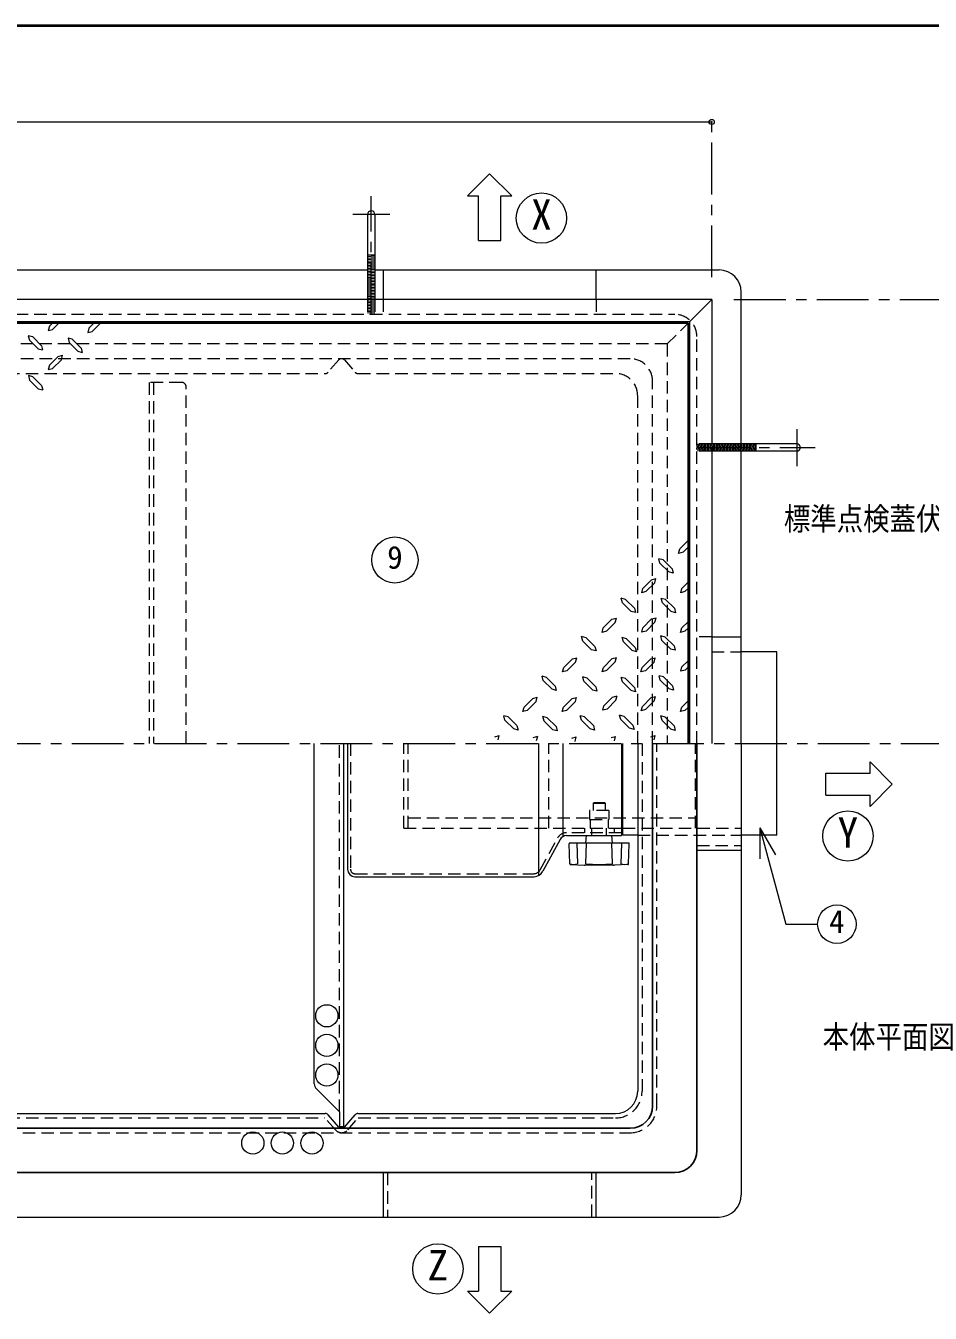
# Model space of a CAD drawing. Units: millimetres at full size, sheet at 1:7; details may follow other scales. Extents: x -1472 to 1363, y -987 to 980.
# Drawn here: x -207 to 404, y 110 to 980 of the extents above; entities that cross this region are included whole.
import ezdxf
from ezdxf.enums import TextEntityAlignment as Align

# ---------------------------------------------------------------- set-up
doc = ezdxf.new("R2010")
doc.units = ezdxf.units.MM
doc.header["$LTSCALE"] = 7
doc.header["$PDMODE"] = 32
doc.header["$PDSIZE"] = 3.5
doc.linetypes.add('CHAIN1', pattern=[8, 5, -1, 1, -1])
doc.linetypes.add('DASHED1', pattern=[1.8, 1.2, -0.6])
doc.layers.add('0-0____1', color=4, linetype='Continuous', lineweight=9)
doc.styles.add('ＭＳ ゴシック', font='')
doc.styles.get('ＭＳ ゴシック').set_extended_font_data('MS Gothic')

msp = doc.modelspace()

# ---------------------------------------------------------------- linework, layer by layer
at = {"layer": '0-0____1', "color": 1, "lineweight": 40}
msp.add_line((1363.499, 979.62), (-1471.501, 979.62), dxfattribs=at)
at = {"layer": '0-0____1'}
for p, q in [((-844.001, 914.62), (255.999, 914.62)), ((105.999, 879.62), (120.999, 864.62)), ((98.499, 834.62), (98.499, 864.62)), ((113.499, 864.62), (120.999, 864.62)), ((28.499, 824.519), (23.499, 824.519)), ((23.499, 823.648), (28.499, 824.057)), ((23.499, 822.645), (28.499, 823.054)), ((23.499, 821.642), (28.499, 822.05)), ((23.499, 820.638), (28.499, 821.047)), ((23.499, 819.635), (28.499, 820.044)), ((23.499, 818.632), (28.499, 819.04)), ((23.499, 817.628), (28.499, 818.037)), ((-611.501, 814.62), (23.499, 814.62)), ((23.499, 816.625), (28.499, 817.034)), ((23.499, 815.622), (28.499, 816.03)), ((23.499, 814.618), (28.499, 815.027)), ((23.499, 813.615), (28.499, 814.024)), ((23.499, 812.612), (28.499, 813.02)), ((23.499, 811.608), (28.499, 812.017)), ((23.499, 810.605), (28.499, 811.014)), ((23.499, 809.602), (28.499, 810.01)), ((28.499, 814.62), (260.999, 814.62)), ((33.999, 814.62), (33.999, 794.62)), ((177.999, 794.62), (177.999, 814.62)), ((23.499, 808.598), (28.499, 809.007)), ((23.499, 807.595), (28.499, 808.004)), ((23.499, 806.592), (28.499, 807)), ((23.499, 805.588), (28.499, 805.997)), ((23.499, 804.585), (28.499, 804.994)), ((23.499, 803.582), (28.499, 803.99)), ((23.499, 802.578), (28.499, 802.987)), ((23.499, 801.575), (28.499, 801.984)), ((23.499, 800.572), (28.499, 800.98)), ((23.499, 799.568), (28.499, 799.977)), ((23.499, 798.565), (28.499, 798.974)), ((23.499, 797.562), (28.499, 797.97)), ((23.499, 796.559), (28.499, 796.967)), ((23.499, 795.555), (28.499, 795.964)), ((24.332, 794.62), (28.499, 794.96)), ((275.999, 697.12), (275.999, 799.62)), ((-185.017, 778.62), (-189.236, 774.401)), ((-161.298, 778.62), (-164.673, 775.245)), ((-156.851, 778.62), (-162.517, 773.089)), ((-198.986, 761.276), (-204.798, 767.182)), ((-178.829, 768.589), (-178.079, 765.589)), ((-175.923, 767.839), (-178.829, 768.589)), ((-169.923, 761.839), (-175.923, 767.839)), ((-198.986, 761.276), (-195.986, 760.526)), ((-196.736, 763.432), (-195.986, 760.526)), ((-185.486, 756.214), (-182.579, 756.964)), ((-183.329, 753.964), (-182.579, 756.964)), ((-172.173, 759.682), (-178.079, 765.589)), ((-172.173, 759.682), (-169.173, 758.932)), ((-169.923, 761.839), (-169.173, 758.932)), ((-185.486, 756.214), (-191.392, 750.214)), ((-183.329, 753.964), (-189.236, 748.057)), ((-205.548, 743.182), (-204.798, 740.182)), ((-202.642, 742.432), (-205.548, 743.182)), ((-198.892, 734.276), (-204.798, 740.182)), ((-196.736, 736.432), (-202.642, 742.432)), ((-198.892, 734.276), (-195.892, 733.526)), ((-196.736, 736.432), (-195.892, 733.526)), ((255.999, 692.953), (256.339, 697.12)), ((256.934, 692.12), (257.342, 697.12)), ((257.937, 692.12), (258.346, 697.12)), ((258.941, 692.12), (259.349, 697.12)), ((259.944, 692.12), (260.352, 697.12)), ((260.947, 692.12), (261.356, 697.12)), ((261.951, 692.12), (262.359, 697.12)), ((262.954, 692.12), (263.362, 697.12)), ((263.957, 692.12), (264.366, 697.12)), ((264.961, 692.12), (265.369, 697.12)), ((265.964, 692.12), (266.372, 697.12)), ((266.967, 692.12), (267.376, 697.12)), ((267.971, 692.12), (268.379, 697.12)), ((268.974, 692.12), (269.382, 697.12)), ((269.977, 692.12), (270.386, 697.12)), ((270.981, 692.12), (271.389, 697.12)), ((271.984, 692.12), (272.392, 697.12)), ((272.987, 692.12), (273.396, 697.12)), ((273.991, 692.12), (274.399, 697.12)), ((274.994, 692.12), (275.402, 697.12)), ((275.997, 692.12), (276.406, 697.12)), ((277.001, 692.12), (277.409, 697.12)), ((278.004, 692.12), (278.412, 697.12)), ((279.007, 692.12), (279.416, 697.12)), ((280.011, 692.12), (280.419, 697.12)), ((281.014, 692.12), (281.422, 697.12)), ((282.017, 692.12), (282.426, 697.12)), ((283.021, 692.12), (283.429, 697.12)), ((284.024, 692.12), (284.432, 697.12)), ((285.027, 692.12), (285.436, 697.12)), ((285.897, 697.12), (285.897, 692.12)), ((275.999, 494.62), (275.999, 692.12)), ((239.999, 631.77), (234.467, 626.104)), ((239.999, 627.323), (236.624, 623.948)), ((221.061, 616.448), (220.311, 619.448)), ((223.217, 618.698), (220.311, 619.448)), ((223.217, 618.698), (229.217, 612.698)), ((221.061, 616.448), (226.967, 610.542)), ((229.967, 609.792), (226.967, 610.542)), ((229.217, 612.698), (229.967, 609.792)), ((215.342, 605.292), (209.436, 599.386)), ((217.592, 603.136), (211.592, 597.229)), ((215.342, 605.292), (218.342, 606.042)), ((217.592, 603.136), (218.342, 606.042)), ((239.999, 603.604), (235.78, 599.386)), ((197.811, 591.886), (194.905, 592.729)), ((195.655, 589.729), (194.905, 592.729)), ((197.811, 591.886), (203.811, 585.979)), ((222.655, 589.636), (221.905, 592.636)), ((224.811, 591.886), (221.905, 592.636)), ((195.655, 589.729), (201.561, 583.823)), ((204.561, 583.073), (201.561, 583.823)), ((203.811, 585.979), (204.561, 583.073)), ((222.655, 589.636), (228.561, 583.823)), ((188.624, 578.573), (182.717, 572.667)), ((190.78, 576.417), (184.874, 570.417)), ((188.624, 578.573), (191.624, 579.323)), ((190.78, 576.417), (191.624, 579.323)), ((215.436, 578.761), (209.53, 572.854)), ((217.592, 576.604), (211.686, 570.604)), ((215.436, 578.761), (218.436, 579.511)), ((217.592, 576.604), (218.436, 579.511)), ((239.999, 576.886), (235.78, 572.667)), ((168.936, 563.854), (168.092, 566.854)), ((171.092, 566.011), (168.092, 566.854)), ((181.967, 569.667), (182.717, 572.667)), ((184.874, 570.417), (181.967, 569.667)), ((196.311, 563.292), (195.467, 566.292)), ((198.467, 565.448), (195.467, 566.292)), ((208.78, 569.854), (209.53, 572.854)), ((211.686, 570.604), (208.78, 569.854)), ((224.53, 566.479), (221.624, 567.323)), ((222.374, 564.323), (221.624, 567.323)), ((224.53, 566.479), (230.53, 560.573)), ((234.936, 569.667), (235.78, 572.667)), ((237.936, 570.417), (234.936, 569.667)), ((239.999, 572.479), (237.936, 570.417)), ((255.999, 566.62), (275.999, 566.62)), ((168.936, 563.854), (174.842, 557.948)), ((196.311, 563.292), (202.217, 557.386)), ((198.467, 565.448), (204.374, 559.542)), ((205.217, 556.636), (202.217, 557.386)), ((204.374, 559.542), (205.217, 556.636)), ((222.374, 564.323), (228.28, 558.417)), ((161.905, 551.761), (155.999, 545.948)), ((164.061, 549.604), (158.155, 543.698)), ((161.905, 551.761), (164.905, 552.604)), ((164.061, 549.604), (164.905, 552.604)), ((188.717, 551.948), (182.811, 546.042)), ((190.874, 549.792), (184.967, 543.886)), ((188.717, 551.948), (191.717, 552.792)), ((190.874, 549.792), (191.717, 552.792)), ((214.874, 551.761), (209.061, 545.948)), ((217.124, 549.604), (211.217, 543.698)), ((214.874, 551.761), (217.874, 552.604)), ((217.124, 549.604), (217.874, 552.604)), ((239.999, 550.477), (235.874, 546.511)), ((144.374, 539.292), (141.374, 540.136)), ((142.217, 537.136), (141.374, 540.136)), ((155.155, 542.948), (155.999, 545.948)), ((158.155, 543.698), (155.155, 542.948)), ((169.686, 536.667), (168.842, 539.667)), ((171.842, 538.823), (168.842, 539.667)), ((181.967, 543.042), (182.811, 546.042)), ((184.967, 543.886), (181.967, 543.042)), ((208.217, 542.948), (209.061, 545.948)), ((211.217, 543.698), (208.217, 542.948)), ((223.405, 539.667), (220.499, 540.417)), ((221.249, 537.417), (220.499, 540.417)), ((223.405, 539.667), (229.405, 533.667)), ((235.124, 543.511), (235.874, 546.511)), ((238.03, 544.261), (235.124, 543.511)), ((239.999, 546.229), (238.03, 544.261)), ((142.217, 537.136), (148.124, 531.229)), ((144.374, 539.292), (150.28, 533.386)), ((169.686, 536.667), (175.592, 530.761)), ((171.842, 538.823), (177.749, 532.917)), ((197.811, 538.448), (194.905, 539.198)), ((195.655, 536.198), (194.905, 539.198)), ((195.655, 536.198), (201.561, 530.386)), ((197.811, 538.448), (203.811, 532.542)), ((203.811, 532.542), (204.561, 529.542)), ((221.249, 537.417), (227.155, 531.511)), ((230.155, 530.761), (227.155, 531.511)), ((229.405, 533.667), (230.155, 530.761)), ((135.092, 525.042), (129.28, 519.136)), ((137.342, 522.886), (131.436, 516.979)), ((135.092, 525.042), (138.092, 525.886)), ((137.342, 522.886), (138.092, 525.886)), ((161.717, 525.042), (155.811, 519.136)), ((163.967, 522.886), (157.967, 516.886)), ((161.717, 525.042), (164.717, 525.792)), ((163.967, 522.886), (164.717, 525.792)), ((189.092, 525.979), (183.186, 520.073)), ((191.249, 523.823), (185.342, 517.823)), ((189.092, 525.979), (192.092, 526.729)), ((191.249, 523.823), (192.092, 526.729)), ((204.561, 529.542), (201.561, 530.386)), ((215.061, 525.604), (209.155, 519.698)), ((217.217, 523.448), (211.311, 517.542)), ((215.061, 525.604), (218.061, 526.448)), ((217.217, 523.448), (218.061, 526.448)), ((239.999, 523.354), (235.78, 519.136)), ((118.499, 512.573), (115.499, 513.323)), ((116.342, 510.323), (115.499, 513.323)), ((128.436, 516.136), (129.28, 519.136)), ((131.436, 516.979), (128.436, 516.136)), ((155.061, 516.136), (155.811, 519.136)), ((157.967, 516.886), (155.061, 516.136)), ((167.999, 510.323), (167.249, 513.323)), ((170.155, 512.573), (167.249, 513.323)), ((182.342, 517.073), (183.186, 520.073)), ((185.342, 517.823), (182.342, 517.073)), ((196.78, 512.948), (193.78, 513.792)), ((194.624, 510.792), (193.78, 513.792)), ((208.405, 516.698), (209.155, 519.698)), ((211.311, 517.542), (208.405, 516.698)), ((234.936, 516.136), (235.78, 519.136)), ((237.936, 516.979), (234.936, 516.136)), ((239.999, 519.042), (237.936, 516.979)), ((116.342, 510.323), (122.249, 504.511)), ((118.499, 512.573), (124.405, 506.667)), ((124.405, 506.667), (125.249, 503.667)), ((142.78, 509.761), (142.03, 512.761)), ((144.936, 512.011), (142.03, 512.761)), ((142.78, 509.761), (148.686, 503.948)), ((144.936, 512.011), (150.936, 506.104)), ((150.936, 506.104), (151.686, 503.104)), ((167.999, 510.323), (173.905, 504.511)), ((170.155, 512.573), (176.155, 506.667)), ((176.155, 506.667), (176.905, 503.667)), ((194.624, 510.792), (200.53, 504.886)), ((196.78, 512.948), (202.686, 507.042)), ((224.624, 512.386), (221.717, 513.229)), ((222.467, 510.229), (221.717, 513.229)), ((222.467, 510.229), (228.374, 504.323)), ((224.624, 512.386), (230.624, 506.479)), ((230.624, 506.479), (231.374, 503.479)), ((109.499, 499.167), (112.499, 500.011)), ((111.749, 497.011), (112.499, 500.011)), ((125.249, 503.667), (122.249, 504.511)), ((135.467, 498.698), (138.467, 499.542)), ((137.717, 496.542), (138.467, 499.542)), ((151.686, 503.104), (148.686, 503.948)), ((161.436, 498.323), (164.436, 499.073)), ((163.686, 496.073), (164.436, 499.073)), ((176.905, 503.667), (173.905, 504.511)), ((188.061, 498.604), (191.061, 499.448)), ((190.311, 496.448), (191.061, 499.448)), ((214.874, 499.167), (217.874, 500.011)), ((217.124, 497.011), (217.874, 500.011)), ((231.374, 503.479), (228.374, 504.323)), ((139.302, 405.604), (139.302, 494.62)), ((155.414, 494.62), (155.414, 431.644)), ((362.999, 474.62), (362.999, 482.12)), ((377.999, 467.12), (362.999, 482.12)), ((332.999, 459.62), (362.999, 459.62)), ((195.999, 437.345), (194.999, 437.345)), ((98.499, 154.62), (98.499, 124.62)), ((105.999, 109.62), (120.999, 124.62)), ((113.499, 124.62), (120.999, 124.62))]:
    msp.add_line(p, q, dxfattribs=at)
at = {"layer": '0-0____1', "linetype": 'CHAIN1'}
for p, q in [((255.999, 809.62), (255.999, 914.62)), ((25.999, 784.62), (25.999, 864.519)), ((38.499, 852.019), (13.499, 852.019)), ((270.999, 794.62), (514.332, 794.62)), ((313.397, 707.12), (313.397, 682.12)), ((245.999, 694.62), (325.897, 694.62)), ((-1016.335, 494.62), (514.332, 494.62))]:
    msp.add_line(p, q, dxfattribs=at)
at = {"layer": '0-0____1', "color": 7, "lineweight": 18}
for p, q in [((23.499, 852.019), (23.499, 794.62)), ((28.499, 852.019), (28.499, 794.62)), ((255.999, 794.62), (-844.001, 794.62)), ((240.999, 779.62), (255.999, 794.62)), ((255.999, 794.62), (255.999, 494.62)), ((240.999, 779.62), (-829.001, 779.62)), ((240.999, 779.62), (240.999, 494.62)), ((313.397, 697.12), (255.999, 697.12)), ((313.397, 692.12), (255.999, 692.12)), ((299.999, 556.62), (275.999, 556.62)), ((299.999, 432.62), (299.999, 556.62)), ((-12.501, 264.691), (-12.501, 494.62)), ((7.499, 235.62), (7.499, 494.62)), ((9.999, 494.62), (9.999, 409.629)), ((194.999, 494.62), (194.999, 432.345)), ((195.999, 432.62), (195.999, 494.62)), ((205.999, 494.62), (205.999, 259.62)), ((275.999, 494.62), (275.999, 189.62)), ((288.585, 437.613), (299.085, 419.427)), ((288.585, 437.613), (288.585, 416.613)), ((153.577, 429.739), (141.865, 408.266)), ((157.967, 432.345), (194.999, 432.345)), ((160.131, 413.279), (159.647, 426.827)), ((199.85, 427.345), (160.147, 427.345)), ((164.876, 427.345), (165.376, 413.345)), ((170.999, 427.345), (171.499, 432.345)), ((171.009, 413.345), (171.509, 427.345)), ((188.988, 413.345), (188.488, 427.345)), ((188.999, 427.345), (188.499, 432.345)), ((195.122, 427.345), (194.622, 413.345)), ((205.999, 432.62), (195.999, 432.62)), ((199.866, 413.279), (200.35, 426.827)), ((299.999, 432.62), (275.999, 432.62)), ((245.999, 422.62), (275.999, 422.62)), ((160.607, 412.798), (169.758, 412.356)), ((189.758, 412.345), (170.24, 412.345)), ((199.39, 412.798), (190.239, 412.356)), ((14.999, 404.629), (136.108, 404.629)), ((-282.966, 244.62), (-5.037, 244.62)), ((4.119, 235.471), (-3.157, 243.768)), ((7.878, 235.471), (15.155, 243.768)), ((17.034, 244.62), (190.999, 244.62)), ((7.499, 235.62), (4.499, 235.62)), ((33.999, 204.62), (33.999, 174.62)), ((177.999, 174.62), (177.999, 204.62)), ((-849.001, 174.62), (260.999, 174.62))]:
    msp.add_line(p, q, dxfattribs=at)
at = {"layer": '0-0____1', "linetype": 'DASHED1'}
for p, q in [((23.499, 794.62), (23.499, 784.62)), ((23.499, 794.552), (24.332, 794.62)), ((23.499, 793.549), (28.499, 793.957)), ((23.499, 792.545), (28.499, 792.954)), ((23.499, 791.542), (28.499, 791.95)), ((28.499, 794.62), (28.499, 784.62)), ((33.999, 794.62), (33.999, 784.62)), ((177.999, 794.62), (177.999, 784.62)), ((-819.001, 784.62), (230.999, 784.62)), ((23.499, 790.539), (28.499, 790.947)), ((23.499, 789.535), (28.499, 789.944)), ((23.499, 788.532), (28.499, 788.94)), ((23.499, 787.529), (28.499, 787.937)), ((23.499, 786.525), (28.499, 786.934)), ((23.499, 785.522), (28.499, 785.93)), ((24.739, 784.62), (28.499, 784.927)), ((225.999, 764.62), (239.999, 778.62)), ((245.999, 494.62), (245.999, 769.62)), ((225.999, 764.62), (-515.922, 764.62)), ((225.999, 764.62), (225.999, 494.62)), ((200.999, 754.62), (-517.189, 754.62)), ((4.119, 753.768), (-3.157, 745.471)), ((7.878, 753.768), (15.155, 745.471)), ((-282.966, 744.62), (-5.037, 744.62)), ((17.034, 744.62), (190.999, 744.62)), ((215.999, 494.62), (215.999, 739.62)), ((-121.001, 738.62), (-121.001, 494.62)), ((205.999, 494.62), (205.999, 729.62)), ((245.999, 693.361), (246.306, 697.12)), ((255.999, 697.12), (245.999, 697.12)), ((246.901, 692.12), (247.309, 697.12)), ((247.904, 692.12), (248.312, 697.12)), ((248.907, 692.12), (249.316, 697.12)), ((249.911, 692.12), (250.319, 697.12)), ((250.914, 692.12), (251.322, 697.12)), ((251.917, 692.12), (252.326, 697.12)), ((252.921, 692.12), (253.329, 697.12)), ((253.924, 692.12), (254.332, 697.12)), ((254.927, 692.12), (255.336, 697.12)), ((255.999, 692.12), (245.999, 692.12)), ((255.931, 692.12), (255.999, 692.953)), ((255.999, 566.62), (245.999, 566.62)), ((255.999, 556.62), (275.999, 556.62)), ((4.499, 245.62), (4.499, 494.62)), ((11.999, 494.62), (11.999, 409.629)), ((47.999, 437.345), (47.999, 494.62)), ((50.999, 437.345), (50.999, 494.62)), ((145.999, 437.345), (145.999, 494.62)), ((244.999, 437.345), (244.999, 494.62)), ((175.999, 454.345), (176.499, 454.845)), ((175.999, 454.345), (183.999, 454.345)), ((175.999, 454.345), (175.999, 449.345)), ((176.499, 454.845), (183.499, 454.845)), ((183.499, 454.845), (183.999, 454.345)), ((183.999, 454.345), (183.999, 449.345)), ((50.999, 444.345), (244.999, 444.345)), ((173.499, 449.345), (173.499, 443.345)), ((186.499, 449.345), (173.499, 449.345)), ((186.499, 449.345), (186.499, 443.345)), ((47.999, 437.345), (194.999, 437.345)), ((169.999, 437.345), (169.999, 434.345)), ((173.499, 443.345), (186.499, 443.345)), ((173.999, 443.345), (173.999, 437.345)), ((174.999, 432.345), (174.999, 437.345)), ((184.999, 432.345), (184.999, 437.345)), ((185.999, 443.345), (185.999, 437.345)), ((189.999, 437.345), (189.999, 434.345)), ((195.999, 437.345), (275.999, 437.345)), ((140.109, 409.224), (151.822, 430.697)), ((194.999, 434.345), (157.967, 434.345)), ((205.999, 432.62), (275.999, 432.62)), ((245.999, 425.62), (275.999, 425.62)), ((14.999, 406.629), (136.048, 406.629)), ((36.999, 204.62), (36.999, 174.62)), ((174.999, 174.62), (174.999, 204.62))]:
    msp.add_line(p, q, dxfattribs=at)
at = {"layer": '0-0____1', "color": 5, "lineweight": 25}
for p, q in [((239.999, 778.62), (-514.248, 778.62)), ((239.999, 494.62), (239.999, 778.62)), ((215.999, 249.62), (215.999, 494.62)), ((245.999, 494.62), (245.999, 219.62)), ((-789.001, 234.62), (200.999, 234.62)), ((-819.001, 204.62), (230.999, 204.62))]:
    msp.add_line(p, q, dxfattribs=at)
at = {"layer": '0-0____1', "color": 7, "linetype": 'DASHED1', "lineweight": 18}
for p, q in [((-124.001, 738.62), (-124.001, 494.62)), ((-102.001, 738.62), (-124.001, 738.62)), ((-99.001, 494.62), (-99.001, 735.62)), ((208.999, 494.62), (208.999, 259.62)), ((218.999, 249.62), (218.999, 494.62)), ((-282.739, 241.62), (-5.263, 241.62)), ((1.864, 233.493), (-5.263, 241.62)), ((10.134, 233.493), (17.261, 241.62)), ((17.261, 241.62), (190.999, 241.62)), ((-789.001, 231.62), (200.999, 231.62))]:
    msp.add_line(p, q, dxfattribs=at)
at = {"layer": '0-0____1'}
for points in [[(105.999, 879.62), (90.999, 864.62), (98.499, 864.62)], [(98.499, 834.62), (113.499, 834.62), (113.499, 864.62)], [(-189.329, 778.62), (-191.392, 776.557), (-192.236, 773.651), (-189.236, 774.401)], [(-164.673, 775.245), (-165.517, 772.245), (-162.517, 773.089)], [(-196.736, 763.432), (-202.642, 769.432), (-205.642, 770.182), (-204.798, 767.182)], [(-191.392, 750.214), (-192.236, 747.307), (-189.236, 748.057)], [(236.624, 623.948), (233.624, 623.104), (234.467, 626.104)], [(211.592, 597.229), (208.686, 596.386), (209.436, 599.386)], [(224.811, 591.886), (230.811, 585.979), (231.561, 582.979), (228.561, 583.823)], [(239.999, 599.292), (237.936, 597.229), (235.03, 596.386), (235.78, 599.386)], [(171.092, 566.011), (176.999, 560.104), (177.842, 557.198), (174.842, 557.948)], [(230.53, 560.573), (231.28, 557.667), (228.28, 558.417)], [(150.28, 533.386), (151.03, 530.386), (148.124, 531.229)], [(177.749, 532.917), (178.499, 529.917), (175.592, 530.761)], [(202.686, 507.042), (203.53, 504.136), (200.53, 504.886)], [(332.999, 459.62), (332.999, 474.62), (362.999, 474.62)], [(377.999, 467.12), (362.999, 452.12), (362.999, 459.62)], [(98.499, 154.62), (113.499, 154.62), (113.499, 124.62)], [(105.999, 109.62), (90.999, 124.62), (98.499, 124.62)]]:
    msp.add_lwpolyline(points, dxfattribs=at)
at = {"layer": '0-0____1', "color": 7, "lineweight": 18}
for points in [[(288.585, 437.613), (306.025, 372.527), (327.573, 372.527)], [(-11.037, 261.155), (4.499, 245.62), (4.499, 235.62)]]:
    msp.add_lwpolyline(points, dxfattribs=at)
for centre, radius in [((140.999, 849.62), 17), ((42.013, 618.606), 15.6), ((347.999, 432.12), 17), ((340.573, 372.527), 13), ((70.999, 139.62), 17)]:
    msp.add_circle(centre, radius, dxfattribs=at)
at = {"layer": '0-0____1'}
for centre in [(-4.001, 310.62), (-4.001, 290.62), (-4.001, 270.62), (-54.001, 224.62), (-34.001, 224.62), (-14.001, 224.62)]:
    msp.add_circle(centre, 7.5, dxfattribs=at)
at = {"layer": '0-0____1', "color": 7, "lineweight": 18}
for centre, radius, start, end in [((25.999, 852.019), 2.5, 0, 180), ((313.397, 694.62), 2.5, 270, 90), ((157.967, 427.345), 5, 90, 151.38954), ((160.147, 426.845), 0.5, 90, 182.04541), ((199.85, 426.845), 0.5, 357.95459, 90), ((14.999, 409.629), 5, 180, 270), ((162.752, 419.977), 7.132, 248.41749, 291.58251), ((160.631, 413.297), 0.5, 182.04541, 267.23949), ((170.24, 422.345), 10, 267.23949, 270), ((179.999, 493.9), 81.055, 263.6327, 276.3673), ((189.758, 422.345), 10, 270, 272.76051), ((197.245, 419.977), 7.132, 248.41749, 291.58251), ((199.366, 413.297), 0.5, 272.76051, 357.95459), ((135.719, 411.618), 7, 273.17983, 331.38954), ((-7.501, 264.691), 5, 180, 225), ((190.999, 259.62), 15, 270, 0), ((-5.037, 242.12), 2.5, 41.25117, 90), ((17.034, 242.12), 2.5, 90, 138.74883), ((5.999, 237.12), 2.5, 221.25117, 318.74883), ((260.999, 189.62), 15, 270, 0)]:
    msp.add_arc(centre, radius, start, end, dxfattribs=at)
at = {"layer": '0-0____1'}
msp.add_arc((260.999, 799.62), 15, 0, 90, dxfattribs=at)
at = {"layer": '0-0____1', "linetype": 'DASHED1'}
for centre, radius, start, end in [((230.999, 769.62), 15, 0, 90), ((5.999, 752.12), 2.5, 41.25117, 138.74883), ((200.999, 739.62), 15, 0, 90), ((-5.037, 747.12), 2.5, 270, 318.74883), ((17.034, 747.12), 2.5, 221.25117, 270), ((190.999, 729.62), 15, 0, 90), ((157.967, 427.345), 7, 90, 151.38954), ((14.999, 409.629), 3, 180, 270), ((135.719, 411.618), 5, 273.76262, 331.38954)]:
    msp.add_arc(centre, radius, start, end, dxfattribs=at)
at = {"layer": '0-0____1', "color": 7, "linetype": 'DASHED1', "lineweight": 18}
for centre, radius, start, end in [((-102.001, 735.62), 3, 0, 90), ((190.999, 259.62), 18, 270, 0), ((200.999, 249.62), 18, 270, 0), ((5.999, 237.12), 5.5, 221.25117, 318.74883)]:
    msp.add_arc(centre, radius, start, end, dxfattribs=at)
at = {"layer": '0-0____1', "color": 5, "lineweight": 25}
for centre in [(200.999, 249.62), (230.999, 219.62)]:
    msp.add_arc(centre, 15, 270, 0, dxfattribs=at)
at = {"layer": '0-0____1'}
msp.add_point((255.999, 914.62), dxfattribs=at)

# ---------------------------------------------------------------- texts
at = {"layer": '0-0____1', "color": 7, "style": 'ＭＳ ゴシック'}
for s, height, p in [('X', 20.53, (133.999, 835.62)), ('9', 15.4, (36.763, 608.106)), ('Y', 20.53, (340.999, 418.12)), ('4', 15.4, (335.323, 362.027)), ('Z', 20.53, (63.999, 125.62))]:
    msp.add_text(s, height=height, dxfattribs=at).set_placement(p, align=Align.BOTTOM_LEFT)
at = {"layer": '0-0____1', "color": 7, "style": 'ＭＳ ゴシック', "width": 0.85}
for s, p in [('標準点検蓋伏せ図', (304.732, 634.12)), ('本体平面図', (330.982, 284.12))]:
    msp.add_text(s, height=15.4, dxfattribs=at).set_placement(p, align=Align.BOTTOM_LEFT)

doc.saveas('drawing.dxf')
